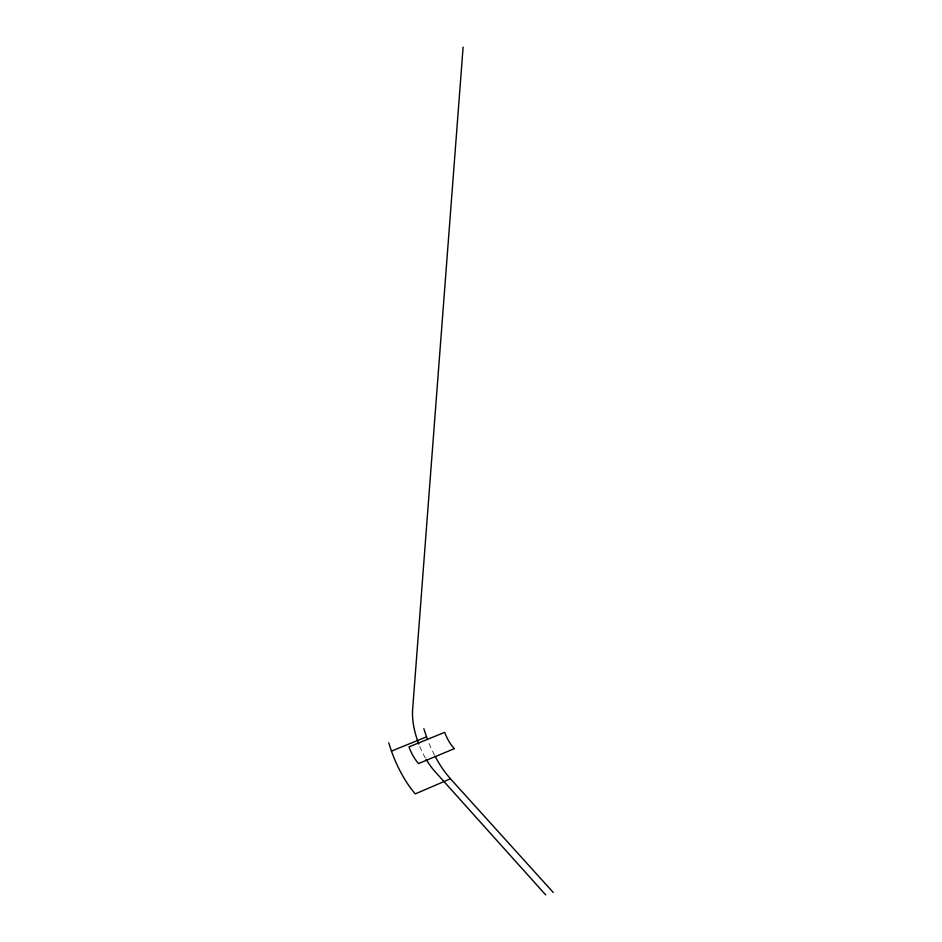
<?xml version="1.0" encoding="UTF-8"?>
<svg xmlns="http://www.w3.org/2000/svg" width="942" height="942" viewBox="0 0 942 942"><rect width="100%" height="100%" fill="white"/><g stroke="black" fill="none" stroke-linecap="round" stroke-linejoin="round"><path stroke-width="0.71" stroke-dasharray="4.71 3.53" d="M425.384 758.027A47.441 21.007 68.7 0 1 419.225 745.157M434.533 755.225A68.754 31.286 68.6 0 1 428.575 742.249"/><path stroke-width="1.41" d="M463.111 47.1L412.62 709.538A47.441 21.007 68.7 0 0 418.79 744.027M553.26 892.463L450.441 778.775L415.245 793.906L410.924 788.501A69.932 30.144 68.9 0 1 391.436 751.104L388.74 742.826M391.436 751.104L426.526 736.868L423.865 728.719M545.701 894.9L434.768 771.298A47.441 21.007 68.7 0 1 426.114 759.276M450.441 778.775L446.072 773.512A68.754 31.286 68.6 0 1 435.192 756.473M427.527 739.564A68.754 31.286 68.6 0 1 426.526 736.868M454.315 748.666L418.542 763.562L416.399 760.936A25.775 11.104 68.9 0 1 408.993 746.876L444.718 732.346A25.352 11.528 68.6 0 0 452.136 746.111L454.315 748.666"/></g></svg>
